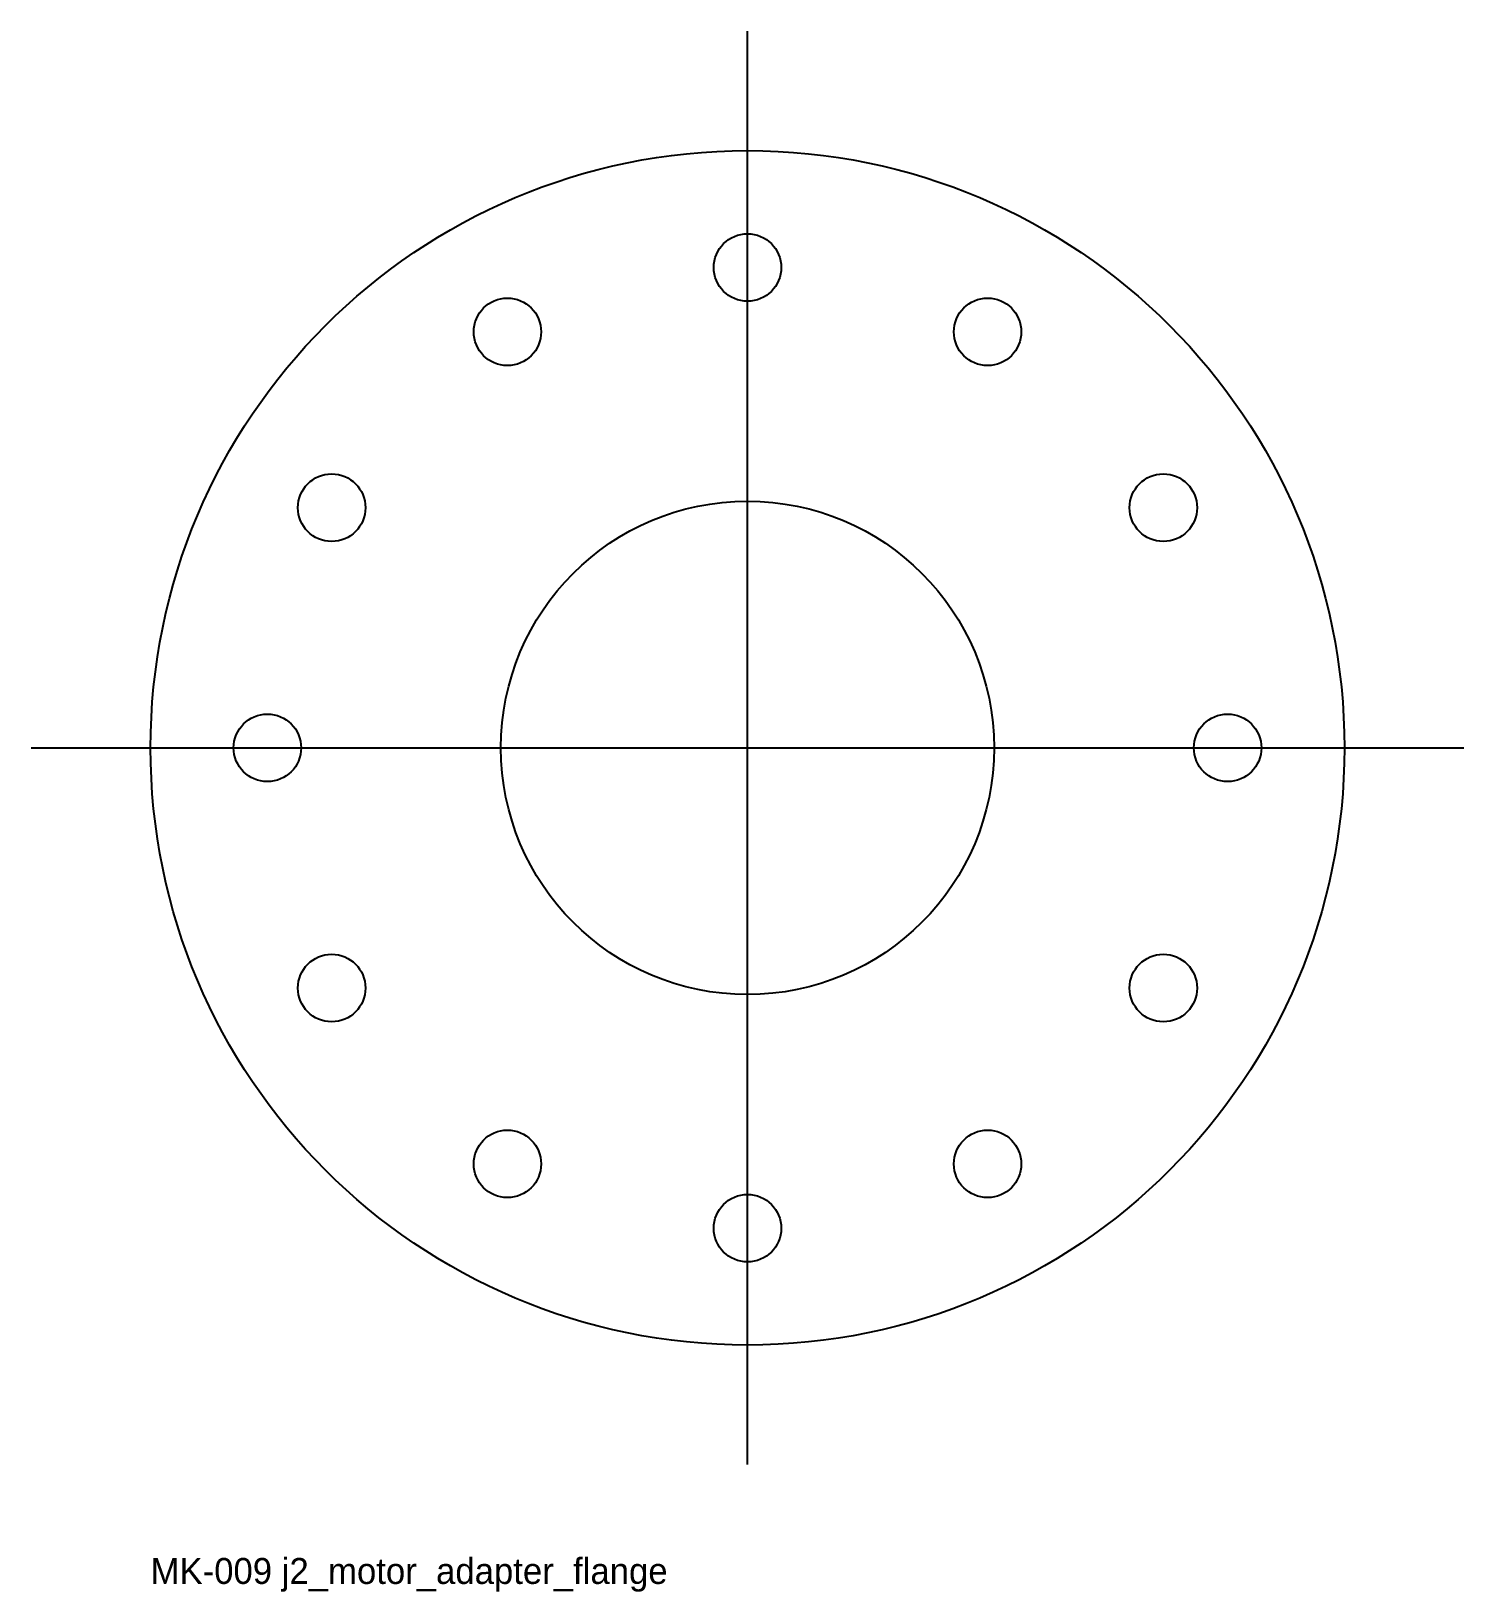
# Model space of a CAD drawing. Header units: millimetres. Extents: x -138 to 138, y -163 to 138.
import ezdxf

# ---------------------------------------------------------------- set-up
doc = ezdxf.new("R2010")
doc.units = ezdxf.units.MM
for name, color, linetype in [('CENTER', 3, 'Continuous'), ('HOLES', 1, 'Continuous'), ('OUTLINE', 7, 'Continuous'), ('TEXT', 2, 'Continuous')]:
    doc.layers.add(name, color=color, linetype=linetype)

msp = doc.modelspace()

# ---------------------------------------------------------------- linework, layer by layer
at = {"layer": 'CENTER'}
for p, q in [((0, -138), (0, 138)), ((-138, 0), (138, 0))]:
    msp.add_line(p, q, dxfattribs=at)
at = {"layer": 'HOLES'}
for centre, radius in [((0, 92.5), 6.5), ((-46.25, 80.11), 6.5), ((46.25, 80.11), 6.5), ((-80.11, 46.25), 6.5), ((80.11, 46.25), 6.5), ((0, 0), 47.5), ((-92.5, 0), 6.5), ((92.5, 0), 6.5), ((-80.11, -46.25), 6.5), ((80.11, -46.25), 6.5), ((-46.25, -80.11), 6.5), ((46.25, -80.11), 6.5), ((0, -92.5), 6.5)]:
    msp.add_circle(centre, radius, dxfattribs=at)
at = {"layer": 'OUTLINE'}
msp.add_circle((0, 0), 115, dxfattribs=at)

# ---------------------------------------------------------------- texts
at = {"layer": 'TEXT'}
msp.add_text('MK-009 j2_motor_adapter_flange', height=5, dxfattribs=at).set_placement((-115, -161))

doc.saveas('drawing.dxf')
